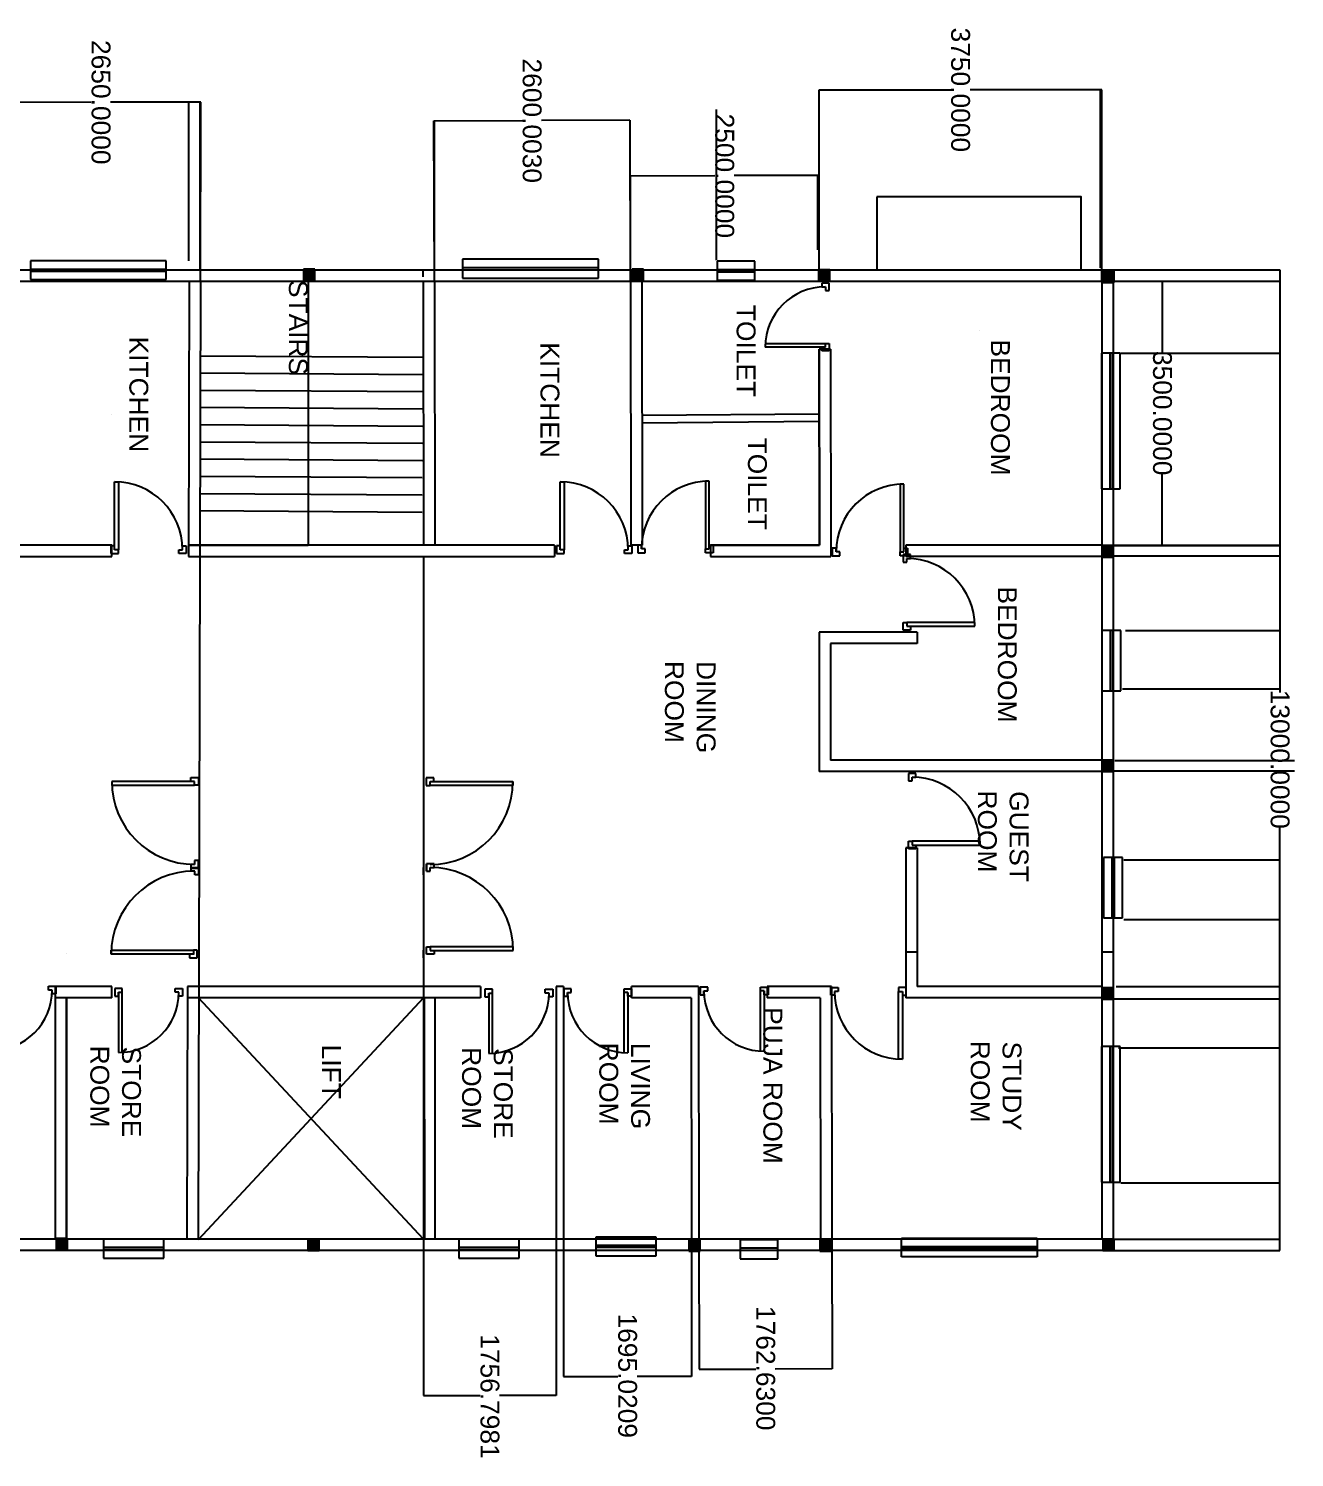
# Model space of a CAD drawing. Header units: millimetres. Extents: x 19768 to 100642, y -9270 to 68190.
# Drawn here: x 83855 to 100642, y 27139 to 46081 of the extents above; entities that cross this region are included whole.
import ezdxf

# ---------------------------------------------------------------- set-up
doc = ezdxf.new("R2010")
doc.units = ezdxf.units.MM
for name, color, linetype in [('chajha', 50, 'Continuous'), ('dimension', 80, 'Continuous'), ('doors', 200, 'Continuous'), ('projection', 255, 'Continuous'), ('text', 240, 'Continuous'), ('wall', 30, 'Continuous'), ('windows', 140, 'Continuous')]:
    doc.layers.add(name, color=color, linetype=linetype)
doc.styles.get("Standard").update_dxf_attribs({"font": 'arial.ttf', "height": 500})

msp = doc.modelspace()

# ---------------------------------------------------------------- hatches: boundary and pattern name
at = {"layer": 'projection', "true_color": 0x9898cc}
h = msp.add_hatch(color=253, dxfattribs=at)
h.dxf.hatch_style = 1
h.paths.add_polyline_path([(87500, 42893.23537914375), (87500, 42743.23537914375), (87650, 42743.23537914375), (87650, 42893.23537914375)])
at = {"layer": 'projection', "true_color": 0xf26722}
h = msp.add_hatch(color=30, dxfattribs=at)
h.dxf.hatch_style = 1
h.paths.add_polyline_path([(87500, 42893.23537914375), (87500, 42743.23537914375), (87650, 42743.23537914375), (87650, 42893.23537914375)])
at = {"layer": 'projection', "true_color": 0x9898cc}
h = msp.add_hatch(color=253, dxfattribs=at)
h.dxf.hatch_style = 1
h.paths.add_polyline_path([(91860, 42893.23537914375), (91860, 42743.23537914375), (92010, 42743.23537914375), (92010, 42893.23537914375)])
at = {"layer": 'projection', "true_color": 0xf26722}
h = msp.add_hatch(color=30, dxfattribs=at)
h.dxf.hatch_style = 1
h.paths.add_polyline_path([(91860, 42893.23537914375), (91860, 42743.23537914375), (92010, 42743.23537914375), (92010, 42893.23537914375)])
at = {"layer": 'projection', "true_color": 0x9898cc}
h = msp.add_hatch(color=253, dxfattribs=at)
h.dxf.hatch_style = 1
h.paths.add_polyline_path([(94330, 42883.23537914375), (94330, 42733.23537914375), (94480, 42733.23537914375), (94480, 42883.23537914375)])
at = {"layer": 'projection', "true_color": 0xf26722}
h = msp.add_hatch(color=30, dxfattribs=at)
h.dxf.hatch_style = 1
h.paths.add_polyline_path([(94330, 42883.23537914375), (94330, 42733.23537914375), (94480, 42733.23537914375), (94480, 42883.23537914375)])
at = {"layer": 'projection', "true_color": 0x9898cc}
h = msp.add_hatch(color=253, dxfattribs=at)
h.dxf.hatch_style = 1
h.paths.add_polyline_path([(98100, 42863.23537914375), (98100, 42713.23537914375), (98250, 42713.23537914375), (98250, 42863.23537914375)])
at = {"layer": 'projection', "true_color": 0xf26722}
h = msp.add_hatch(color=30, dxfattribs=at)
h.dxf.hatch_style = 1
h.paths.add_polyline_path([(98100, 42863.23537914375), (98100, 42713.23537914375), (98250, 42713.23537914375), (98250, 42863.23537914375)])
at = {"layer": 'projection', "true_color": 0x9898cc}
h = msp.add_hatch(color=253, dxfattribs=at)
h.dxf.hatch_style = 1
h.paths.add_polyline_path([(98090, 39223.23537914374), (98090, 39073.23537914374), (98240, 39073.23537914374), (98240, 39223.23537914374)])
at = {"layer": 'projection', "true_color": 0xf26722}
h = msp.add_hatch(color=30, dxfattribs=at)
h.dxf.hatch_style = 1
h.paths.add_polyline_path([(98090, 39223.23537914374), (98090, 39073.23537914374), (98240, 39073.23537914374), (98240, 39223.23537914374)])
at = {"layer": 'projection', "true_color": 0x9898cc}
h = msp.add_hatch(color=253, dxfattribs=at)
h.dxf.hatch_style = 1
h.paths.add_polyline_path([(98090, 36383.23537914374), (98090, 36233.23537914374), (98240, 36233.23537914374), (98240, 36383.23537914374)])
at = {"layer": 'projection', "true_color": 0xf26722}
h = msp.add_hatch(color=30, dxfattribs=at)
h.dxf.hatch_style = 1
h.paths.add_polyline_path([(98090, 36383.23537914374), (98090, 36233.23537914374), (98240, 36233.23537914374), (98240, 36383.23537914374)])
at = {"layer": 'projection', "true_color": 0x9898cc}
h = msp.add_hatch(color=253, dxfattribs=at)
h.dxf.hatch_style = 1
h.paths.add_polyline_path([(98090, 33363.23537914374), (98090, 33213.23537914374), (98240, 33213.23537914374), (98240, 33363.23537914374)])
at = {"layer": 'projection', "true_color": 0xf26722}
h = msp.add_hatch(color=30, dxfattribs=at)
h.dxf.hatch_style = 1
h.paths.add_polyline_path([(98090, 33363.23537914374), (98090, 33213.23537914374), (98240, 33213.23537914374), (98240, 33363.23537914374)])
at = {"layer": 'projection', "true_color": 0x9898cc}
h = msp.add_hatch(color=253, dxfattribs=at)
h.dxf.hatch_style = 1
h.paths.add_polyline_path([(84220, 30043.23537914375), (84220, 29893.23537914375), (84370, 29893.23537914375), (84370, 30043.23537914375)])
at = {"layer": 'projection', "true_color": 0xf26722}
h = msp.add_hatch(color=30, dxfattribs=at)
h.dxf.hatch_style = 1
h.paths.add_polyline_path([(84220, 30043.23537914375), (84220, 29893.23537914375), (84370, 29893.23537914375), (84370, 30043.23537914375)])
at = {"layer": 'projection', "true_color": 0x9898cc}
h = msp.add_hatch(color=253, dxfattribs=at)
h.dxf.hatch_style = 1
h.paths.add_polyline_path([(87560, 30033.23537914374), (87560, 29883.23537914374), (87710, 29883.23537914374), (87710, 30033.23537914374)])
at = {"layer": 'projection', "true_color": 0xf26722}
h = msp.add_hatch(color=30, dxfattribs=at)
h.dxf.hatch_style = 1
h.paths.add_polyline_path([(87560, 30033.23537914374), (87560, 29883.23537914374), (87710, 29883.23537914374), (87710, 30033.23537914374)])
at = {"layer": 'projection', "true_color": 0x9898cc}
h = msp.add_hatch(color=253, dxfattribs=at)
h.dxf.hatch_style = 1
h.paths.add_polyline_path([(92610, 30023.23537914374), (92610, 29873.23537914374), (92760, 29873.23537914374), (92760, 30023.23537914374)])
at = {"layer": 'projection', "true_color": 0xf26722}
h = msp.add_hatch(color=30, dxfattribs=at)
h.dxf.hatch_style = 1
h.paths.add_polyline_path([(92610, 30023.23537914374), (92610, 29873.23537914374), (92760, 29873.23537914374), (92760, 30023.23537914374)])
at = {"layer": 'projection', "true_color": 0x9898cc}
h = msp.add_hatch(color=253, dxfattribs=at)
h.dxf.hatch_style = 1
h.paths.add_polyline_path([(94350, 30023.23537914374), (94350, 29873.23537914374), (94500, 29873.23537914374), (94500, 30023.23537914374)])
at = {"layer": 'projection', "true_color": 0xf26722}
h = msp.add_hatch(color=30, dxfattribs=at)
h.dxf.hatch_style = 1
h.paths.add_polyline_path([(94350, 30023.23537914374), (94350, 29873.23537914374), (94500, 29873.23537914374), (94500, 30023.23537914374)])
at = {"layer": 'projection', "true_color": 0x9898cc}
h = msp.add_hatch(color=253, dxfattribs=at)
h.dxf.hatch_style = 1
h.paths.add_polyline_path([(98100, 30033.23537914374), (98100, 29883.23537914374), (98250, 29883.23537914374), (98250, 30033.23537914374)])
at = {"layer": 'projection', "true_color": 0xf26722}
h = msp.add_hatch(color=30, dxfattribs=at)
h.dxf.hatch_style = 1
h.paths.add_polyline_path([(98100, 30033.23537914374), (98100, 29883.23537914374), (98250, 29883.23537914374), (98250, 30033.23537914374)])

# ---------------------------------------------------------------- linework, layer by layer
at = {"layer": 'chajha'}
msp.add_lwpolyline([(95106.35129362321, 43849.07584520662), (95106.35129362321, 42883.23537914373), (97815.38857436262, 42883.23537914373), (97815.38857436262, 43849.07584520662)], close=True, dxfattribs=at)
at = {"layer": 'dimension'}
for p, q in [((83489.68997098063, 45110.38575891171), (84686.77288843047, 45107.50518178074)), ((86139.32229974115, 45104.0098678348), (84942.23938229131, 45106.89044496577)), ((86133.76864613287, 42721.27227712372), (86139.50273235826, 45104.18943417542)), ((94337.71311996403, 42733.29787914373), (94337.71311996403, 45270.17999999998)), ((94337.89311996402, 45269.99999999999), (96084.89460700359, 45269.99999999999)), ((98087.53311996403, 45269.99999999999), (96340.53163292447, 45269.99999999999)), ((98087.71311996403, 42733.29787914373), (98087.71311996404, 45270.17999999998)), ((89237.71921349427, 42725.2905508212), (89231.1497723879, 44858.39728533446)), ((89231.3303258871, 44858.21784054094), (90403.32713008177, 44861.82730079787)), ((91830.96096019732, 44866.22405986139), (90658.96415600265, 44862.61459960445)), ((91837.70984609722, 42733.29787884734), (91831.14040499085, 44866.4046133606)), ((91837.71610321433, 42729.37271826959), (91835.51714844053, 44129.92175124728)), ((91835.69743083026, 44129.74203408071), (92957.78264343203, 44131.50378220718)), ((94335.33434989462, 44133.66662965469), (93213.24913729288, 44131.90488152823)), ((94337.71302183499, 42733.29787906673), (94335.51406706119, 44133.84691204442)), ((77237.71311996401, 42883.23537914375), (98237.713119964, 42883.23537914375)), ((98237.713119964, 42883.23537914375), (98237.713119964, 29883.23537914374)), ((98237.775619964, 42883.23537914375), (100450.18, 42883.23537914375)), ((100450, 42883.05537914374), (100450, 37278.53342825697)), ((98087.775619964, 42733.23537914375), (98890.18, 42733.23537914375)), ((98890, 42733.05537914374), (98890, 41793.09686618332)), ((98890, 39233.41537914374), (98890, 40173.37389210418)), ((98087.775619964, 39233.23537914374), (98890.18, 39233.23537914374)), ((100450, 29883.41537914373), (100450, 35487.93733003051)), ((89093.20188094853, 30033.17287914373), (89093.20188094853, 27959.81999999999)), ((90850, 30033.17287914373), (90850, 27959.81999999999)), ((90950, 30033.17287914373), (90950, 28209.81999999996)), ((92645.02088904567, 30033.17287914373), (92645.02088904567, 28209.81999999996)), ((92745.0250857322, 30030.64094645881), (92747.7280281802, 28309.09420215499)), ((94507.65287463658, 30033.40838886859), (94510.35581708456, 28311.86164456479)), ((98237.713119964, 29883.23537914374), (77237.71311996401, 29883.23537914375)), ((98237.775619964, 29883.23537914374), (100450.18, 29883.23537914374)), ((92747.90774534675, 28309.27448454471), (93501.22312706037, 28310.4572396042)), ((94510.17553469485, 28312.04136173135), (93756.86015298124, 28310.85860667188)), ((90950.18000000001, 28209.99999999996), (91669.77719759243, 28209.99999999996)), ((92644.84088904568, 28209.99999999996), (91925.24369145327, 28209.99999999996)), ((89093.38188094854, 27959.99999999998), (89843.86769354384, 27959.99999999998)), ((90849.82, 27959.99999999998), (90099.33418740469, 27959.99999999998))]:
    msp.add_line(p, q, dxfattribs=at)
for points in [[(86139.32237193087, 45104.03986774794), (86139.32222755146, 45103.97986792165), (86139.50229922002, 45104.00943469656)], [(94337.89311996402, 45270.02999999998), (94337.89311996402, 45269.96999999999), (94337.71311996403, 45269.99999999999)], [(98087.53311996403, 45270.02999999998), (98087.53311996403, 45269.96999999999), (98087.71311996404, 45269.99999999999)], [(89231.33041827925, 44858.18784068321), (89231.33023349495, 44858.24784039866), (89231.15032674074, 44858.21728618808)], [(91830.96105258947, 44866.19406000366), (91830.96086780519, 44866.25405971911), (91831.1409593437, 44866.22461421424)], [(91835.69747793219, 44129.71203411769), (91835.69738372833, 44129.77203404374), (91835.51743105211, 44129.74175146915)], [(94335.33439699655, 44133.63662969167), (94335.33430279269, 44133.69662961771), (94335.51434967277, 44133.66691226627)], [(100450.03, 42883.05537914374), (100449.97, 42883.05537914374), (100450, 42883.23537914375)], [(98890.03, 42733.05537914374), (98889.97, 42733.05537914374), (98890, 42733.23537914375)], [(98890.03, 39233.41537914374), (98889.97, 39233.41537914374), (98890, 39233.23537914374)], [(100450.03, 29883.41537914373), (100449.97, 29883.41537914373), (100450, 29883.23537914374)], [(92747.90779244868, 28309.2444845817), (92747.90769824482, 28309.30448450775), (92747.72774556861, 28309.27420193314)], [(94510.17558179678, 28312.01136176833), (94510.17548759292, 28312.07136169438), (94510.355534473, 28312.04164434293)], [(90950.18000000001, 28210.02999999996), (90950.18000000001, 28209.96999999996), (90950, 28209.99999999996)], [(92644.84088904568, 28210.02999999996), (92644.84088904568, 28209.96999999996), (92645.02088904567, 28209.99999999996)], [(89093.38188094854, 27960.02999999998), (89093.38188094854, 27959.96999999998), (89093.20188094853, 27959.99999999998)], [(90849.82, 27960.02999999998), (90849.82, 27959.96999999998), (90850, 27959.99999999998)]]:
    msp.add_solid(points, dxfattribs=at)
at = {"layer": 'doors'}
for p, q in [((94472.92524518789, 42707.82015726891), (94372.92524518789, 42707.82015726891)), ((94372.92524518789, 42707.82015726891), (94372.92524518789, 42657.82015726891)), ((94372.92524518789, 42657.82015726891), (94422.92524518789, 42657.82015726891)), ((94422.92524518789, 42657.82015726891), (94422.92524518789, 42607.82015726891)), ((94472.92524518789, 42607.82015726891), (94472.92524518789, 42707.82015726891)), ((94422.92524518789, 42607.82015726891), (94472.92524518789, 42607.82015726891)), ((93622.92524518789, 41907.82015726891), (94422.92524518789, 41907.82015726891)), ((94422.92524518789, 41857.82015726891), (94422.92524518789, 41907.82015726891)), ((94422.92524518789, 41907.82015726891), (94472.92524518789, 41907.82015726891)), ((94472.92524518789, 41907.82015726891), (94472.92524518789, 41807.82015726891)), ((94422.92524518789, 41857.82015726891), (93622.92524518789, 41857.82015726891)), ((94372.92524518789, 41857.82015726891), (94422.92524518789, 41857.82015726891)), ((94372.92524518789, 41807.82015726891), (94372.92524518789, 41857.82015726891)), ((94472.92524518789, 41807.82015726891), (94372.92524518789, 41807.82015726891)), ((84996.941960481, 40072.93839944126), (85046.941960481, 40072.93839944126)), ((84996.941960481, 39172.93839944126), (84996.941960481, 40072.93839944126)), ((85046.941960481, 40072.93839944126), (85046.941960481, 39172.93839944126)), ((90906.941960481, 40072.93839944126), (90956.941960481, 40072.93839944126)), ((90906.941960481, 39172.93839944126), (90906.941960481, 40072.93839944126)), ((90956.941960481, 40072.93839944126), (90956.941960481, 39172.93839944126)), ((92883.05803951898, 40082.93839944126), (92833.05803951898, 40082.93839944126)), ((92833.05803951898, 40082.93839944126), (92833.05803951898, 39182.93839944126)), ((92883.05803951898, 39182.93839944126), (92883.05803951898, 40082.93839944126)), ((95463.05803951898, 40042.93839944126), (95413.05803951898, 40042.93839944126)), ((95413.05803951898, 40042.93839944126), (95413.05803951898, 39142.93839944126)), ((95463.05803951898, 39142.93839944126), (95463.05803951898, 40042.93839944126)), ((84996.941960481, 39222.93839944126), (84946.941960481, 39222.93839944126)), ((84946.941960481, 39222.93839944126), (84946.941960481, 39122.93839944126)), ((84996.941960481, 39172.93839944126), (84996.941960481, 39222.93839944126)), ((85896.941960481, 39172.93839944126), (85896.941960481, 39222.93839944126)), ((85896.941960481, 39222.93839944126), (85946.941960481, 39222.93839944126)), ((85946.941960481, 39222.93839944126), (85946.941960481, 39122.93839944126)), ((90906.941960481, 39222.93839944126), (90856.941960481, 39222.93839944126)), ((90856.941960481, 39222.93839944126), (90856.941960481, 39122.93839944126)), ((90906.941960481, 39172.93839944126), (90906.941960481, 39222.93839944126)), ((91806.941960481, 39172.93839944126), (91806.941960481, 39222.93839944126)), ((91806.941960481, 39222.93839944126), (91856.941960481, 39222.93839944126)), ((91856.941960481, 39222.93839944126), (91856.941960481, 39122.93839944126)), ((91983.05803951898, 39232.93839944126), (91933.05803951898, 39232.93839944126)), ((91933.05803951898, 39232.93839944126), (91933.05803951898, 39132.93839944126)), ((91983.05803951898, 39182.93839944126), (91983.05803951898, 39232.93839944126)), ((92883.05803951898, 39182.93839944126), (92883.05803951898, 39232.93839944126)), ((92883.05803951898, 39232.93839944126), (92933.05803951898, 39232.93839944126)), ((92933.05803951898, 39232.93839944126), (92933.05803951898, 39132.93839944126)), ((84946.941960481, 39122.93839944126), (85046.941960481, 39122.93839944126)), ((85046.941960481, 39172.93839944126), (84996.941960481, 39172.93839944126)), ((85046.941960481, 39122.93839944126), (85046.941960481, 39172.93839944126)), ((85846.941960481, 39172.93839944126), (85896.941960481, 39172.93839944126)), ((85846.941960481, 39122.93839944126), (85846.941960481, 39172.93839944126)), ((85946.941960481, 39122.93839944126), (85846.941960481, 39122.93839944126)), ((90856.941960481, 39122.93839944126), (90956.941960481, 39122.93839944126)), ((90956.941960481, 39172.93839944126), (90906.941960481, 39172.93839944126)), ((90956.941960481, 39122.93839944126), (90956.941960481, 39172.93839944126)), ((91756.941960481, 39172.93839944126), (91806.941960481, 39172.93839944126)), ((91756.941960481, 39122.93839944126), (91756.941960481, 39172.93839944126)), ((91856.941960481, 39122.93839944126), (91756.941960481, 39122.93839944126)), ((91933.05803951898, 39132.93839944126), (92033.05803951898, 39132.93839944126)), ((92033.05803951898, 39182.93839944126), (91983.05803951898, 39182.93839944126)), ((92033.05803951898, 39132.93839944126), (92033.05803951898, 39182.93839944126)), ((92833.05803951898, 39182.93839944126), (92883.05803951898, 39182.93839944126)), ((92833.05803951898, 39132.93839944126), (92833.05803951898, 39182.93839944126)), ((92933.05803951898, 39132.93839944126), (92833.05803951898, 39132.93839944126)), ((94563.05803951898, 39192.93839944126), (94513.05803951898, 39192.93839944126)), ((94513.05803951898, 39192.93839944126), (94513.05803951898, 39092.93839944126)), ((94513.05803951898, 39092.93839944126), (94613.05803951898, 39092.93839944126)), ((94563.05803951898, 39142.93839944126), (94563.05803951898, 39192.93839944126)), ((94613.05803951898, 39142.93839944126), (94563.05803951898, 39142.93839944126)), ((94613.05803951898, 39092.93839944126), (94613.05803951898, 39142.93839944126)), ((95413.05803951898, 39142.93839944126), (95463.05803951898, 39142.93839944126)), ((95413.05803951898, 39092.93839944126), (95413.05803951898, 39142.93839944126)), ((95513.05803951898, 39092.93839944126), (95413.05803951898, 39092.93839944126)), ((95552.93839944125, 39106.94196048102), (95452.93839944125, 39106.94196048102)), ((95452.93839944125, 39106.94196048102), (95452.93839944125, 39006.94196048102)), ((95463.05803951898, 39142.93839944126), (95463.05803951898, 39192.93839944126)), ((95463.05803951898, 39192.93839944126), (95513.05803951898, 39192.93839944126)), ((95502.93839944125, 39006.94196048102), (95502.93839944125, 39056.94196048102)), ((95502.93839944125, 39056.94196048102), (95552.93839944125, 39056.94196048102)), ((95513.05803951898, 39192.93839944126), (95513.05803951898, 39092.93839944126)), ((95552.93839944125, 39056.94196048102), (95552.93839944125, 39106.94196048102)), ((95452.93839944125, 39006.94196048102), (95502.93839944125, 39006.94196048102)), ((95452.93839944125, 38106.94196048102), (95452.93839944125, 38206.94196048102)), ((95452.93839944125, 38206.94196048102), (95502.93839944125, 38206.94196048102)), ((95552.93839944125, 38106.94196048102), (95452.93839944125, 38106.94196048102)), ((95502.93839944125, 38206.94196048102), (95502.93839944125, 38156.94196048102)), ((96402.93839944125, 38206.94196048102), (95502.93839944125, 38206.94196048102)), ((95502.93839944125, 38156.94196048102), (95552.93839944125, 38156.94196048102)), ((95502.93839944125, 38156.94196048102), (96402.93839944125, 38156.94196048102)), ((95552.93839944125, 38156.94196048102), (95552.93839944125, 38106.94196048102)), ((96402.93839944125, 38156.94196048102), (96402.93839944125, 38206.94196048102)), ((95622.93839944125, 36206.94196048102), (95522.93839944125, 36206.94196048102)), ((95522.93839944125, 36206.94196048102), (95522.93839944125, 36106.94196048102)), ((95622.93839944125, 36156.94196048102), (95622.93839944125, 36206.94196048102)), ((86058.00433684292, 36100.87251819133), (84958.00433684292, 36100.87251819133)), ((84958.00433684292, 36100.87251819133), (84958.00433684292, 36050.87251819133)), ((84958.00433684292, 36050.87251819133), (86058.00433684292, 36050.87251819133)), ((86008.00433684292, 36100.87251819133), (86008.00433684292, 36150.87251819133)), ((86008.00433684292, 36150.87251819133), (86108.00433684292, 36150.87251819133)), ((86058.00433684292, 36100.87251819133), (86008.00433684292, 36100.87251819133)), ((86058.00433684292, 36050.87251819133), (86058.00433684292, 36100.87251819133)), ((86108.00433684292, 36050.87251819133), (86058.00433684292, 36050.87251819133)), ((86108.00433684292, 36150.87251819133), (86108.00433684292, 36050.87251819133)), ((86108.00433684292, 36150.87251819133), (86108.00433684292, 36050.87251819133)), ((89229.12748180868, 36148.44952370472), (89129.12748180868, 36148.44952370472)), ((89129.12748180868, 36148.44952370472), (89129.12748180868, 36048.44952370472)), ((89129.12748180868, 36148.44952370472), (89129.12748180868, 36048.44952370472)), ((89129.12748180868, 36048.44952370472), (89179.12748180868, 36048.44952370472)), ((89179.12748180868, 36048.44952370472), (89179.12748180868, 36098.44952370472)), ((89179.12748180868, 36098.44952370472), (89229.12748180868, 36098.44952370472)), ((89179.12748180868, 36098.44952370472), (90279.12748180868, 36098.44952370472)), ((90279.12748180868, 36048.44952370472), (89179.12748180868, 36048.44952370472)), ((89229.12748180868, 36098.44952370472), (89229.12748180868, 36148.44952370472)), ((90279.12748180868, 36098.44952370472), (90279.12748180868, 36048.44952370472)), ((95522.93839944125, 36106.94196048102), (95572.93839944125, 36106.94196048102)), ((95572.93839944125, 36106.94196048102), (95572.93839944125, 36156.94196048102)), ((95572.93839944125, 36156.94196048102), (95622.93839944125, 36156.94196048102)), ((95522.93839944125, 35206.94196048102), (95522.93839944125, 35306.94196048102)), ((95522.93839944125, 35306.94196048102), (95572.93839944125, 35306.94196048102)), ((95572.93839944125, 35306.94196048102), (95572.93839944125, 35256.94196048102)), ((96472.93839944125, 35306.94196048102), (95572.93839944125, 35306.94196048102)), ((95572.93839944125, 35256.94196048102), (95622.93839944125, 35256.94196048102)), ((95572.93839944125, 35256.94196048102), (96472.93839944125, 35256.94196048102)), ((95622.93839944125, 35256.94196048102), (95622.93839944125, 35206.94196048102)), ((96472.93839944125, 35256.94196048102), (96472.93839944125, 35306.94196048102)), ((86108.00433684292, 35050.87251819133), (86058.00433684292, 35050.87251819133)), ((86058.00433684292, 35050.87251819133), (86058.00433684292, 35000.87251819133)), ((86108.00433684292, 35050.87251819133), (86108.00433684292, 34950.87251819133)), ((86108.00433684292, 34950.87251819133), (86108.00433684292, 35050.87251819133)), ((95622.93839944125, 35206.94196048102), (95522.93839944125, 35206.94196048102)), ((86058.00433684292, 35000.87251819133), (86008.00433684292, 35000.87251819133)), ((86008.00433684292, 35000.87251819133), (86008.00433684292, 34950.87251819133)), ((86008.00433684292, 34950.87251819133), (86108.00433684292, 34950.87251819133)), ((86010.87251819132, 34911.55047629531), (86010.87251819132, 34961.55047629531)), ((86010.87251819132, 34961.55047629531), (86110.87251819132, 34961.55047629531)), ((86060.87251819132, 34911.55047629531), (86010.87251819132, 34911.55047629531)), ((86060.87251819132, 34861.55047629531), (86060.87251819132, 34911.55047629531)), ((86110.87251819132, 34861.55047629531), (86060.87251819132, 34861.55047629531)), ((86110.87251819132, 34961.55047629531), (86110.87251819132, 34861.55047629531)), ((89090.87251819132, 34861.5504762953), (89090.87251819132, 34961.5504762953)), ((89131.99566315708, 34909.12748180869), (89131.99566315708, 35009.12748180869)), ((89231.99566315708, 35009.12748180869), (89131.99566315708, 35009.12748180869)), ((89131.99566315708, 35009.12748180869), (89131.99566315708, 34909.12748180869)), ((89131.99566315708, 34909.12748180869), (89181.99566315708, 34909.12748180869)), ((89181.99566315708, 34909.12748180869), (89181.99566315708, 34959.12748180869)), ((89181.99566315708, 34959.12748180869), (89231.99566315708, 34959.12748180869)), ((89231.99566315708, 34959.12748180869), (89231.99566315708, 35009.12748180869)), ((89131.99566315708, 33909.12748180869), (89181.99566315708, 33909.12748180869)), ((89131.99566315708, 33809.12748180869), (89131.99566315708, 33909.12748180869)), ((89131.99566315708, 33809.12748180869), (89131.99566315708, 33909.12748180869)), ((89181.99566315708, 33909.12748180869), (89181.99566315708, 33859.12748180869)), ((90281.99566315708, 33909.12748180869), (89181.99566315708, 33909.12748180869)), ((90281.99566315708, 33859.12748180869), (90281.99566315708, 33909.12748180869)), ((84950.87251819132, 33811.55047629531), (84950.87251819132, 33861.55047629531)), ((84950.87251819132, 33861.55047629531), (86050.87251819132, 33861.55047629531)), ((86050.87251819132, 33811.55047629531), (84950.87251819132, 33811.55047629531)), ((86040.87251819132, 33811.55047629531), (85990.87251819132, 33811.55047629531)), ((85990.87251819132, 33811.55047629531), (85990.87251819132, 33761.55047629531)), ((85990.87251819132, 33761.55047629531), (86090.87251819132, 33761.55047629531)), ((86090.87251819132, 33861.55047629531), (86040.87251819132, 33861.55047629531)), ((86040.87251819132, 33861.55047629531), (86040.87251819132, 33811.55047629531)), ((86090.87251819132, 33761.55047629531), (86090.87251819132, 33861.55047629531)), ((89090.87251819132, 33761.5504762953), (89090.87251819132, 33861.5504762953)), ((89231.99566315708, 33809.12748180869), (89131.99566315708, 33809.12748180869)), ((89181.99566315708, 33859.12748180869), (89231.99566315708, 33859.12748180869)), ((89181.99566315708, 33859.12748180869), (90281.99566315708, 33859.12748180869)), ((89231.99566315708, 33859.12748180869), (89231.99566315708, 33809.12748180869)), ((84117.8201572689, 33335.25937111996), (84117.8201572689, 33385.25937111996)), ((84117.8201572689, 33385.25937111996), (84217.8201572689, 33385.25937111996)), ((84217.8201572689, 33385.25937111996), (84217.8201572689, 33285.25937111996)), ((85097.8201572689, 33355.25937111996), (84997.8201572689, 33355.25937111996)), ((84997.8201572689, 33355.25937111996), (84997.8201572689, 33255.25937111996)), ((85097.8201572689, 33305.25937111996), (85097.8201572689, 33355.25937111996)), ((85797.8201572689, 33305.25937111996), (85797.8201572689, 33355.25937111996)), ((85797.8201572689, 33355.25937111996), (85897.8201572689, 33355.25937111996)), ((85897.8201572689, 33355.25937111996), (85897.8201572689, 33255.25937111996)), ((90007.8201572689, 33345.25937111995), (89907.8201572689, 33345.25937111995)), ((89907.8201572689, 33345.25937111995), (89907.8201572689, 33245.25937111995)), ((90007.8201572689, 33295.25937111995), (90007.8201572689, 33345.25937111995)), ((90707.8201572689, 33295.25937111995), (90707.8201572689, 33345.25937111995)), ((90707.8201572689, 33345.25937111995), (90807.8201572689, 33345.25937111995)), ((90807.8201572689, 33345.25937111995), (90807.8201572689, 33245.25937111995)), ((91052.17984273109, 33352.92524518791), (90952.17984273109, 33352.92524518791)), ((90952.17984273109, 33352.92524518791), (90952.17984273109, 33252.92524518791)), ((91052.17984273109, 33302.92524518791), (91052.17984273109, 33352.92524518791)), ((91752.17984273109, 33302.92524518791), (91752.17984273109, 33352.92524518791)), ((91752.17984273109, 33352.92524518791), (91852.17984273109, 33352.92524518791)), ((91852.17984273109, 33352.92524518791), (91852.17984273109, 33252.92524518791)), ((92862.17984273109, 33372.92524518791), (92762.17984273109, 33372.92524518791)), ((92762.17984273109, 33372.92524518791), (92762.17984273109, 33272.92524518791)), ((92862.17984273109, 33322.92524518791), (92862.17984273109, 33372.92524518791)), ((93562.17984273109, 33322.92524518791), (93562.17984273109, 33372.92524518791)), ((93562.17984273109, 33372.92524518791), (93662.17984273109, 33372.92524518791)), ((93662.17984273109, 33372.92524518791), (93662.17984273109, 33272.92524518791)), ((94493.05803951898, 33267.06160055876), (94493.05803951898, 33367.06160055876)), ((94493.05803951898, 33367.06160055876), (94593.05803951898, 33367.06160055876)), ((94593.05803951898, 33367.06160055876), (94593.05803951898, 33317.06160055876)), ((95493.05803951898, 33367.06160055876), (95393.05803951898, 33367.06160055876)), ((95393.05803951898, 33367.06160055876), (95393.05803951898, 33317.06160055876)), ((95493.05803951898, 33267.06160055876), (95493.05803951898, 33367.06160055876)), ((84167.8201572689, 33335.25937111996), (84117.8201572689, 33335.25937111996)), ((84167.8201572689, 33285.25937111996), (84167.8201572689, 33335.25937111996)), ((84217.8201572689, 33285.25937111996), (84167.8201572689, 33285.25937111996)), ((84997.8201572689, 33255.25937111996), (85047.8201572689, 33255.25937111996)), ((85047.8201572689, 33255.25937111996), (85047.8201572689, 33305.25937111996)), ((85047.8201572689, 33305.25937111996), (85097.8201572689, 33305.25937111996)), ((85047.8201572689, 33305.25937111996), (85047.8201572689, 32505.25937111996)), ((85097.8201572689, 32505.25937111996), (85097.8201572689, 33305.25937111996)), ((85847.8201572689, 33305.25937111996), (85797.8201572689, 33305.25937111996)), ((85847.8201572689, 33255.25937111996), (85847.8201572689, 33305.25937111996)), ((85897.8201572689, 33255.25937111996), (85847.8201572689, 33255.25937111996)), ((89907.8201572689, 33245.25937111995), (89957.8201572689, 33245.25937111995)), ((89957.8201572689, 33245.25937111995), (89957.8201572689, 33295.25937111995)), ((89957.8201572689, 33295.25937111995), (90007.8201572689, 33295.25937111995)), ((89957.8201572689, 33295.25937111995), (89957.8201572689, 32495.25937111995)), ((90007.8201572689, 32495.25937111995), (90007.8201572689, 33295.25937111995)), ((90757.8201572689, 33295.25937111995), (90707.8201572689, 33295.25937111995)), ((90757.8201572689, 33245.25937111995), (90757.8201572689, 33295.25937111995)), ((90807.8201572689, 33245.25937111995), (90757.8201572689, 33245.25937111995)), ((90952.17984273109, 33252.92524518791), (91002.17984273109, 33252.92524518791)), ((91002.17984273109, 33252.92524518791), (91002.17984273109, 33302.92524518791)), ((91002.17984273109, 33302.92524518791), (91052.17984273109, 33302.92524518791)), ((91802.17984273109, 33302.92524518791), (91752.17984273109, 33302.92524518791)), ((91752.17984273109, 32502.92524518791), (91752.17984273109, 33302.92524518791)), ((91802.17984273109, 33252.92524518791), (91802.17984273109, 33302.92524518791)), ((91802.17984273109, 33302.92524518791), (91802.17984273109, 32502.92524518791)), ((91852.17984273109, 33252.92524518791), (91802.17984273109, 33252.92524518791)), ((92762.17984273109, 33272.92524518791), (92812.17984273109, 33272.92524518791)), ((92812.17984273109, 33272.92524518791), (92812.17984273109, 33322.92524518791)), ((92812.17984273109, 33322.92524518791), (92862.17984273109, 33322.92524518791)), ((93612.17984273109, 33322.92524518791), (93562.17984273109, 33322.92524518791)), ((93562.17984273109, 32522.92524518791), (93562.17984273109, 33322.92524518791)), ((93612.17984273109, 33272.92524518791), (93612.17984273109, 33322.92524518791)), ((93612.17984273109, 33322.92524518791), (93612.17984273109, 32522.92524518791)), ((93662.17984273109, 33272.92524518791), (93612.17984273109, 33272.92524518791)), ((94543.05803951898, 33267.06160055876), (94493.05803951898, 33267.06160055876)), ((94593.05803951898, 33317.06160055876), (94543.05803951898, 33317.06160055876)), ((94543.05803951898, 33317.06160055876), (94543.05803951898, 33267.06160055876)), ((95393.05803951898, 33317.06160055876), (95443.05803951898, 33317.06160055876)), ((95393.05803951898, 32417.06160055876), (95393.05803951898, 33317.06160055876)), ((95443.05803951898, 33317.06160055876), (95443.05803951898, 33267.06160055876)), ((95443.05803951898, 33317.06160055876), (95443.05803951898, 32417.06160055876)), ((95443.05803951898, 33267.06160055876), (95493.05803951898, 33267.06160055876)), ((95443.05803951898, 32417.06160055876), (95393.05803951898, 32417.06160055876))]:
    msp.add_line(p, q, dxfattribs=at)
for centre, radius, start, end in [((94422.92524518789, 41857.82015726891), 800, 90, 180), ((84996.941960481, 39172.93839944126), 900, 0, 90), ((90906.941960481, 39172.93839944126), 900, 0, 90), ((92883.05803951898, 39182.93839944126), 900, 90, 180), ((95463.05803951898, 39142.93839944126), 900, 90, 180), ((95502.93839944125, 38156.94196048102), 900, 0, 90), ((86058.00433684292, 36100.87251819133), 1100, 180, 270), ((89179.12748180868, 36098.44952370472), 1100, 270, 0), ((95572.93839944125, 35256.94196048102), 900, 0, 90), ((86050.87251819132, 33811.55047629531), 1100, 90, 180), ((89181.99566315708, 33859.12748180869), 1100, 0, 90), ((83367.8201572689, 33335.25937111996), 800, 270, 0), ((85047.8201572689, 33305.25937111996), 800, 270, 0), ((89957.8201572689, 33295.25937111995), 800, 270, 0), ((91802.17984273109, 33302.92524518791), 800, 180, 270), ((93612.17984273109, 33322.92524518791), 800, 180, 270), ((95443.05803951898, 33317.06160055876), 900, 180, 270)]:
    msp.add_arc(centre, radius, start, end, dxfattribs=at)
at = {"layer": 'projection'}
for p, q in [((85980, 43000), (85980, 45104.39324994342)), ((86130, 42890), (86130.00000000001, 45104.03230036896)), ((98070, 42910), (98070, 45269.99999999999)), ((92980, 43010), (92980, 45007.52277284108)), ((89240, 42890), (89240, 44858.24454099272)), ((94320, 43150), (94320, 44133.64255370939)), ((89090, 42790), (89090, 42883.23537914375)), ((87500, 42743.23537914375), (87500, 42743.23537914375)), ((87500, 42743.23537914375), (87500, 42743.23537914375)), ((87500, 42743.23537914375), (87500, 42743.23537914375)), ((87500, 42743.23537914375), (87500, 42743.23537914375)), ((91860, 42743.23537914375), (91860, 42743.23537914375)), ((91860, 42743.23537914375), (91860, 42743.23537914375)), ((91860, 42743.23537914375), (91860, 42743.23537914375)), ((91860, 42743.23537914375), (91860, 42743.23537914375)), ((94330, 42733.23537914375), (94330, 42733.23537914375)), ((94330, 42733.23537914375), (94330, 42733.23537914375)), ((94330, 42733.23537914375), (94330, 42733.23537914375)), ((94330, 42733.23537914375), (94330, 42733.23537914375)), ((98100, 42713.23537914375), (98100, 42713.23537914375)), ((98100, 42713.23537914375), (98100, 42713.23537914375)), ((98100, 42713.23537914375), (98100, 42713.23537914375)), ((98100, 42713.23537914375), (98100, 42713.23537914375)), ((98237.713119964, 42733.23537914375), (100450, 42733.23537914375)), ((98340, 41780.00000000001), (100340, 41780.00000000001)), ((100340, 41780.00000000001), (100450, 41780.00000000001)), ((98250, 39230.00000000001), (100450, 39230.00000000001)), ((100450, 39230.00000000001), (98270, 39230.00000000001)), ((98090, 39073.23537914374), (98090, 39073.23537914374)), ((98090, 39073.23537914374), (98090, 39073.23537914374)), ((98090, 39073.23537914374), (98090, 39073.23537914374)), ((98090, 39073.23537914374), (98090, 39073.23537914374)), ((98230, 39090.00000000001), (100450, 39090.00000000001)), ((98400, 38100.00000000001), (100450, 38100.00000000001)), ((98360, 37330.00000000001), (100450, 37330.00000000001)), ((98260, 36380.00000000001), (100642.0959463121, 36380.00000000001)), ((98090, 36233.23537914374), (98090, 36233.23537914374)), ((98090, 36233.23537914374), (98090, 36233.23537914374)), ((98090, 36233.23537914374), (98090, 36233.23537914374)), ((98090, 36233.23537914374), (98090, 36233.23537914374)), ((98230, 36240.00000000001), (100642.0959463121, 36240.00000000001)), ((98380, 35060.00000000001), (100450, 35060.00000000001)), ((98380, 34270.00000000001), (100450, 34270.00000000001)), ((95490, 33840.00000000001), (95639.99999999999, 33840.00000000001)), ((98087.713119964, 33840.00000000001), (98237.713119964, 33840.00000000001)), ((98280, 33380.00000000001), (100450, 33380.00000000001)), ((98090, 33213.23537914374), (98090, 33213.23537914374)), ((98090, 33213.23537914374), (98090, 33213.23537914374)), ((98090, 33213.23537914374), (98090, 33213.23537914374)), ((98090, 33213.23537914374), (98090, 33213.23537914374)), ((98240, 33220.00000000001), (100450, 33220.00000000001)), ((98310, 32570.00000000001), (100450, 32570.00000000001)), ((98340, 30780.00000000001), (100450, 30780.00000000001)), ((98240, 30030.00000000001), (100450, 30030.00000000001)), ((84220, 29893.23537914375), (84220, 29893.23537914375)), ((84220, 29893.23537914375), (84220, 29893.23537914375)), ((84220, 29893.23537914375), (84220, 29893.23537914375)), ((84220, 29893.23537914375), (84220, 29893.23537914375)), ((87560, 29883.23537914374), (87560, 29883.23537914374)), ((87560, 29883.23537914374), (87560, 29883.23537914374)), ((87560, 29883.23537914374), (87560, 29883.23537914374)), ((87560, 29883.23537914374), (87560, 29883.23537914374)), ((92610, 29873.23537914374), (92610, 29873.23537914374)), ((92610, 29873.23537914374), (92610, 29873.23537914374)), ((92610, 29873.23537914374), (92610, 29873.23537914374)), ((92610, 29873.23537914374), (92610, 29873.23537914374)), ((94350, 29873.23537914374), (94350, 29873.23537914374)), ((94350, 29873.23537914374), (94350, 29873.23537914374)), ((94350, 29873.23537914374), (94350, 29873.23537914374)), ((94350, 29873.23537914374), (94350, 29873.23537914374)), ((98100, 29883.23537914374), (98100, 29883.23537914374)), ((98100, 29883.23537914374), (98100, 29883.23537914374)), ((98100, 29883.23537914374), (98100, 29883.23537914374)), ((98100, 29883.23537914374), (98100, 29883.23537914374))]:
    msp.add_line(p, q, dxfattribs=at)
at = {"layer": 'wall'}
for p, q in [((87500, 42893.23537914375), (87500, 42743.23537914375)), ((87650, 42893.23537914375), (87500, 42893.23537914375)), ((87650, 42743.23537914375), (87650, 42893.23537914375)), ((91860, 42893.23537914375), (91860, 42743.23537914375)), ((92010, 42893.23537914375), (91860, 42893.23537914375)), ((92010, 42743.23537914375), (92010, 42893.23537914375)), ((94330, 42883.23537914375), (94330, 42733.23537914375)), ((94480, 42883.23537914375), (94330, 42883.23537914375)), ((94480, 42733.23537914375), (94480, 42883.23537914375)), ((98100, 42863.23537914375), (98100, 42713.23537914375)), ((98250, 42863.23537914375), (98100, 42863.23537914375)), ((98250, 42713.23537914375), (98250, 42863.23537914375)), ((77387.71311996401, 42733.23537914375), (98087.713119964, 42733.23537914375)), ((85983.76893001774, 42721.57072583411), (85975.01389271692, 39083.23537914375)), ((86133.76849573765, 42721.20977730467), (86103.2080984335, 30021.20977730468)), ((87500, 42743.23537914375), (87650, 42743.23537914375)), ((87561.89415118878, 42733.23537914381), (87561.89415118878, 39233.23537914374)), ((89087.71959086065, 42724.99254146978), (89093.20188094853, 39233.23537914374)), ((89087.71959086065, 42724.99254146978), (89087.71959086065, 42724.99254146978)), ((89087.71959086065, 42724.99254146978), (89087.71959086065, 42724.99254146978)), ((89087.71959086065, 42724.99254146978), (89087.71959086065, 41720.00000000001)), ((89237.7194059779, 42725.22805111761), (89243.20169606578, 39233.47088879157)), ((91837.71620134337, 42729.31021834661), (91842.37479597378, 39233.23537914374)), ((91860, 42743.23537914375), (92010, 42743.23537914375)), ((91987.7160164606, 42729.54572799444), (91992.44351320011, 39233.23537914374)), ((91987.7160164606, 42729.54572799444), (91987.7160164606, 42729.54572799444)), ((94330, 42733.23537914375), (94480, 42733.23537914375)), ((94337.713119964, 42733.23537914375), (94337.713119964, 42733.23537914375)), ((94337.713119964, 42733.23537914375), (94337.713119964, 42733.23537914375)), ((94337.713119964, 42733.23537914375), (94337.713119964, 42733.23537914375)), ((94487.71293508125, 42733.47088879158), (94487.71328972856, 42733.23537914375)), ((94487.71293508125, 42733.47088879158), (94487.71293508125, 42733.23537914375)), ((98087.713119964, 42733.23537914375), (98087.713119964, 30033.23537914374)), ((98100, 42713.23537914375), (98250, 42713.23537914375)), ((89087.71959086065, 41720.00000000001), (86131.40737257787, 41739.99661339646)), ((94339.13125935226, 41830.00000000001), (94343.20990649103, 39232.24520571694)), ((94343.20990649103, 39232.24520571694), (94339.13125935225, 41830.00000000001)), ((94489.07344636769, 41830.00000000001), (94339.13125935226, 41830.00000000001)), ((94489.07344636769, 41830.00000000001), (94493.20972160825, 39083.23537914374)), ((89086.17670912386, 41491.89936918582), (86129.86449084108, 41511.89598258227)), ((89084.63382738705, 41263.79873837162), (86128.32160910429, 41283.79535176807)), ((84960, 40960.00000000001), (84960, 40960.00000000001)), ((89083.09094565024, 41035.69810755744), (86126.77872736748, 41055.69472095388)), ((91993.20508558722, 40955.39627160809), (94340.4730481403, 40975.39352426822)), ((89081.54806391345, 40807.59747674325), (86125.23584563067, 40827.5940901397)), ((91994.05699202999, 40855.39990039686), (94341.32495458305, 40875.397153057)), ((89080.00518217665, 40579.49684592905), (86123.69296389387, 40599.4934593255)), ((89078.46230043985, 40351.39621511486), (86122.15008215708, 40371.39282851131)), ((89076.91941870304, 40123.29558430068), (86120.60720042027, 40143.29219769711)), ((89075.37653696624, 39895.19495348648), (86119.06431868346, 39915.19156688293)), ((89073.83365522945, 39667.09432267228), (86117.52143694667, 39687.09093606874)), ((84959.99999999999, 39233.23537914375), (83475.36847283025, 39233.23537914375)), ((84959.99999999999, 39083.23537914375), (84959.99999999999, 39233.23537914375)), ((90830, 39233.23537914374), (85975.37484229138, 39233.23537914375)), ((85975.37484229138, 39233.23537914375), (87561.89415118878, 39233.23537914374)), ((90830, 39233.23537914373), (90830, 39083.23537914374)), ((91992.44351320011, 39233.23537914374), (91842.37479597377, 39233.23537914374)), ((91993.20508558722, 39233.47088879157), (91993.20508558722, 39233.47088879157)), ((91993.20508558722, 39233.47088879157), (91993.20508558722, 39233.47088879157)), ((92900, 39233.47088879157), (92900, 39083.23537914374)), ((94343.20835185316, 39233.23537914374), (92900, 39233.23537914374)), ((94343.20990649103, 39232.24520571694), (92900, 39232.99793521765)), ((92900, 39232.99793521765), (94343.20990649103, 39232.24520571694)), ((94343.20990649103, 39232.24520571694), (94337.713119964, 39232.24520571694)), ((94340, 39255.49508671341), (94340, 39232.24520571694)), ((94343.20835185316, 39233.23537914374), (94343.20835185316, 39233.23537914374)), ((94343.20990649103, 39232.24520571694), (94343.20990649103, 39232.24520571694)), ((98087.713119964, 39233.23537914374), (95490, 39233.23537914374)), ((95490, 39233.23537914374), (95489.99999999999, 39083.23537914374)), ((98090, 39223.23537914374), (98090, 39073.23537914374)), ((98240, 39223.23537914374), (98090, 39223.23537914374)), ((98240, 39073.23537914374), (98240, 39223.23537914374)), ((83475.36847283025, 39083.23537914375), (84959.99999999999, 39083.23537914375)), ((85975.01389271692, 39083.23537914375), (90830, 39083.23537914374)), ((89093.20188094853, 39083.23537914374), (89093.20188094853, 33232.77009052315)), ((92900, 39083.23537914374), (94493.20972160825, 39083.23537914373)), ((98087.713119964, 39083.23537914374), (95490, 39083.23537914374)), ((98090, 39073.23537914374), (98240, 39073.23537914374)), ((94340, 38080.00000000001), (94340, 36232.24520571694)), ((95640, 38080.00000000001), (94339.99999999999, 38080.00000000001)), ((95640, 38080.00000000001), (95640, 37930)), ((94490, 37930.00000000001), (94489.99999999999, 36382.24520571694)), ((95640, 37930.00000000001), (94490, 37930)), ((94339.99999999999, 36382.24520571694), (94337.713119964, 36382.24520571694)), ((98087.713119964, 36382.24520571694), (94489.99999999997, 36382.24520571694)), ((98090, 36383.23537914374), (98090, 36233.23537914374)), ((98240, 36383.23537914374), (98090, 36383.23537914374)), ((98240, 36233.23537914374), (98240, 36383.23537914374)), ((98087.713119964, 36232.24520571694), (94337.713119964, 36232.24520571694)), ((98090, 36233.23537914374), (98240, 36233.23537914374)), ((95490, 35220.00000000001), (95490, 33232.39695713297)), ((95640, 35220.00000000001), (95489.99999999999, 35220.00000000001)), ((95640, 35220.00000000001), (95640, 33382.38819479221)), ((95490, 34460.00000000001), (95490, 34460.00000000001)), ((95490, 34460.00000000001), (95490, 34460.00000000001)), ((84360, 33820.00000000001), (84360, 33820.00000000001)), ((84960, 33383.01209167708), (84209.99999999999, 33383.05590466056)), ((84210, 33383.05590466058), (84210, 30033.23537914375)), ((84960, 33233.01209142116), (84960, 33383.01209167707)), ((85961.29713083035, 33382.95359859087), (85953.20853271362, 30021.57072583411)), ((89850, 33382.72643102475), (85961.29713083035, 33382.95359859087)), ((89850, 33382.72643102475), (89850, 33232.72643076879)), ((90950, 33382.66217198229), (90850, 33382.66801371342)), ((90850, 33382.66801371342), (90850, 29883.23537914374)), ((90949.99999999999, 33382.66217198229), (90950, 29883.23537914374)), ((92740.74015879596, 33382.55756175696), (91850, 33382.60959640212)), ((91850, 33232.60959614616), (91850, 33382.60959640212)), ((92740.74015879596, 33382.55756175695), (92745.02498760319, 30030.70344638178)), ((93650, 33382.55756175695), (93650, 33232.50444498577)), ((94504.0556760957, 33382.45455360543), (93650, 33382.50444524174)), ((94504.05567609568, 33382.45455360544), (94507.65277650756, 30033.47088879157)), ((98087.7218825607, 33382.245205461), (95640, 33382.38819479221)), ((98090, 33363.23537914374), (98090, 33213.23537914374)), ((98240, 33363.23537914374), (98090, 33363.23537914374)), ((98240, 33213.23537914374), (98240, 33363.23537914374)), ((84960, 33233.01209142116), (84209.99999999999, 33233.05590440465)), ((84360, 30370.00000000001), (84360, 33233.04714180793)), ((84360, 33233.04714180793), (84360, 30033.23537914375)), ((84360, 33233.04714180793), (84360, 33233.04714180793)), ((84360, 33233.04714180793), (84360, 33233.04714180793)), ((84360, 33233.04714180793), (84360, 33233.04714180793)), ((84359.99999999999, 33233.04714180795), (84360, 32840.00000000001)), ((84360, 33233.04714180793), (84360, 33233.04714180793)), ((84360, 33233.04714180793), (84360, 33233.04714180793)), ((89850, 33232.72643076879), (85960.93618130602, 33232.95361942063)), ((89093.20188094853, 33232.77009052315), (86103.2080984335, 30021.20977730468)), ((89093.20188094853, 30033.23537914374), (86110.93659450163, 33232.94485679979)), ((89093.20188094853, 33232.77009052315), (89093.20188094853, 29883.23537914374)), ((89102.62300900673, 33232.77009052315), (89107.65943228696, 30024.99254146976)), ((89243.20188094852, 33232.76187828344), (89243.20188094853, 30033.23537914374)), ((91850, 33232.77009052315), (91850, 33232.60959614616)), ((92640.93198931993, 33232.56339202591), (91849.99999999999, 33232.60959614616)), ((92640.93198931994, 33232.56339202591), (92645.02511085835, 30030.5464399499)), ((94352.62996143701, 33232.46339923259), (93649.99999999999, 33232.50444498579)), ((94352.629961437, 33232.46339923261), (94357.65296139033, 30033.23537914374)), ((98087.713119964, 33232.24520571694), (95490, 33232.39695713297)), ((98090, 33213.23537914374), (98240, 33213.23537914374)), ((84360, 30033.23537914375), (84360, 30370.00000000001)), ((98087.713119964, 30033.23537914374), (77387.71311996401, 30033.23537914375)), ((84220, 30043.23537914375), (84220, 29893.23537914375)), ((84370, 30043.23537914375), (84220, 30043.23537914375)), ((85953.2366017246, 30033.23537914375), (84360, 30033.23537914375)), ((84370, 29893.23537914375), (84370, 30043.23537914375)), ((87560, 30033.23537914374), (87560, 29883.23537914374)), ((87710, 30033.23537914374), (87560, 30033.23537914374)), ((87710, 29883.23537914374), (87710, 30033.23537914374)), ((91857.64988000717, 30033.23537914374), (91857.65604276967, 30029.3102183466)), ((92610, 30023.23537914374), (92610, 29873.23537914374)), ((92760, 30023.23537914374), (92610, 30023.23537914374)), ((92760, 29873.23537914374), (92760, 30023.23537914374)), ((94350, 30023.23537914374), (94350, 29873.23537914374)), ((94500, 30023.23537914374), (94350, 30023.23537914374)), ((94500, 29873.23537914374), (94500, 30023.23537914374)), ((98100, 30033.23537914374), (98100, 29883.23537914374)), ((98250, 30033.23537914374), (98100, 30033.23537914374)), ((98250, 29883.23537914374), (98250, 30033.23537914374)), ((84220, 29893.23537914375), (84370, 29893.23537914375)), ((87560, 29883.23537914374), (87710, 29883.23537914374)), ((92610, 29873.23537914374), (92760, 29873.23537914374)), ((94350, 29873.23537914374), (94500, 29873.23537914374)), ((98100, 29883.23537914374), (98250, 29883.23537914374))]:
    msp.add_line(p, q, dxfattribs=at)
at = {"layer": 'windows'}
for p, q in [((85681.46795682848, 43003.27941814467), (83881.46795682848, 43003.27941814468)), ((83881.46795682848, 43003.27941814468), (83881.46795682848, 42753.27941814468)), ((85681.46795682848, 42753.27941814467), (85681.46795682848, 43003.27941814467)), ((91411.46795682848, 43023.27941814467), (89611.46795682848, 43023.27941814468)), ((89611.46795682848, 43023.27941814468), (89611.46795682848, 42773.27941814468)), ((91411.46795682848, 42773.27941814467), (91411.46795682848, 43023.27941814467)), ((83881.46795682848, 42893.27941814468), (85681.46795682848, 42893.27941814467)), ((83881.46795682848, 42893.27941814468), (85681.46795682848, 42893.27941814467)), ((83881.46795682848, 42863.27941814468), (85681.46795682848, 42863.27941814467)), ((89611.46795682848, 42913.27941814468), (91411.46795682848, 42913.27941814467)), ((89611.46795682848, 42913.27941814468), (91411.46795682848, 42913.27941814467)), ((89611.46795682848, 42883.27941814468), (91411.46795682848, 42883.27941814467)), ((93488.33540785639, 42996.32703928345), (92988.33540785639, 42996.32703928345)), ((92988.33540785639, 42996.32703928345), (92988.33540785639, 42746.32703928345)), ((92988.33540785639, 42886.32703928345), (93488.33540785639, 42886.32703928345)), ((92988.33540785639, 42856.32703928345), (93488.33540785639, 42856.32703928345)), ((93488.33540785639, 42746.32703928345), (93488.33540785639, 42996.32703928345)), ((83881.46795682848, 42753.27941814468), (85681.46795682848, 42753.27941814467)), ((89611.46795682848, 42773.27941814468), (91411.46795682848, 42773.27941814467)), ((92988.33540785639, 42746.32703928345), (93488.33540785639, 42746.32703928345)), ((98083.27941814467, 41778.53204317154), (98083.27941814464, 39978.53204317154)), ((98333.27941814467, 41778.53204317154), (98083.27941814467, 41778.53204317154)), ((98193.27941814467, 41778.53204317154), (98193.27941814464, 39978.53204317154)), ((98223.27941814467, 41778.53204317154), (98223.27941814464, 39978.53204317154)), ((98223.27941814467, 41778.53204317154), (98223.27941814464, 39978.53204317154)), ((98333.27941814464, 39978.53204317154), (98333.27941814467, 41778.53204317154)), ((98083.27941814464, 39978.53204317154), (98333.27941814464, 39978.53204317154)), ((98090, 38100.00000000001), (98090, 37300.00000000001)), ((98340, 38100.00000000001), (98090, 38100.00000000001)), ((98200, 38100.00000000001), (98200, 37300.00000000001)), ((98230, 38100.00000000001), (98230, 37300.00000000001)), ((98340, 37300.00000000001), (98340, 38100.00000000001)), ((98090, 37300.00000000001), (98340, 37300.00000000001)), ((98110, 35090.00000000001), (98110, 34290.00000000001)), ((98360, 35090.00000000001), (98110, 35090.00000000001)), ((98220, 35090.00000000001), (98220, 34290.00000000001)), ((98250, 35090.00000000001), (98250, 34290.00000000001)), ((98360, 34290.00000000001), (98360, 35090.00000000001)), ((98110, 34290.00000000001), (98360, 34290.00000000001)), ((98083.27941814467, 32588.53204317153), (98083.27941814464, 30788.53204317153)), ((98333.27941814467, 32588.53204317153), (98083.27941814467, 32588.53204317153)), ((98193.27941814467, 32588.53204317153), (98193.27941814464, 30788.53204317153)), ((98223.27941814467, 32588.53204317153), (98223.27941814464, 30788.53204317153)), ((98223.27941814467, 32588.53204317153), (98223.27941814464, 30788.53204317153)), ((98333.27941814464, 30788.53204317153), (98333.27941814467, 32588.53204317153)), ((98083.27941814464, 30788.53204317153), (98333.27941814464, 30788.53204317153)), ((85650, 30030.00000000001), (84850, 30030.00000000001)), ((84850, 30030.00000000001), (84850, 29780.00000000001)), ((85650, 29780.00000000001), (85650, 30030.00000000001)), ((90360, 30030.00000000001), (89560, 30030.00000000001)), ((89560, 30030.00000000001), (89560, 29780.00000000001)), ((90360, 29780.00000000001), (90360, 30030.00000000001)), ((92180, 30060.00000000001), (91380, 30060.00000000001)), ((91380, 30060.00000000001), (91380, 29810.00000000001)), ((92180, 29950.00000000001), (91380, 29950.00000000001)), ((92180, 29810.00000000001), (92180, 30060.00000000001)), ((93791.66459214361, 30023.67296071657), (93291.66459214361, 30023.67296071657)), ((93291.66459214361, 30023.67296071657), (93291.66459214361, 29773.67296071657)), ((93791.66459214361, 29773.67296071657), (93791.66459214361, 30023.67296071657)), ((95431.46795682848, 30046.72058185534), (97231.46795682848, 30046.72058185536)), ((95431.46795682848, 29796.72058185534), (95431.46795682848, 30046.72058185534)), ((95431.46795682848, 29936.72058185534), (97231.46795682848, 29936.72058185536)), ((97231.46795682848, 30046.72058185536), (97231.46795682848, 29796.72058185536)), ((85650, 29920.00000000001), (84850, 29920.00000000001)), ((85650, 29890.00000000001), (84850, 29890.00000000001)), ((84850, 29780.00000000001), (85650, 29780.00000000001)), ((90360, 29920.00000000001), (89560, 29920.00000000001)), ((90360, 29890.00000000001), (89560, 29890.00000000001)), ((89560, 29780.00000000001), (90360, 29780.00000000001)), ((92180, 29920.00000000001), (91380, 29920.00000000001)), ((91380, 29810.00000000001), (92180, 29810.00000000001)), ((93791.66459214361, 29913.67296071657), (93291.66459214361, 29913.67296071657)), ((93791.66459214361, 29883.67296071657), (93291.66459214361, 29883.67296071657)), ((93291.66459214361, 29773.67296071657), (93791.66459214361, 29773.67296071657)), ((95431.46795682848, 29906.72058185534), (97231.46795682848, 29906.72058185536)), ((95431.46795682848, 29906.72058185534), (97231.46795682848, 29906.72058185536)), ((97231.46795682848, 29796.72058185536), (95431.46795682848, 29796.72058185534))]:
    msp.add_line(p, q, dxfattribs=at)

# ---------------------------------------------------------------- texts
at = {"layer": 'dimension'}
for s, p in [('3750.0000', (96089.93003674436, 46094.43724420189)), ('2650.0000', (84691.63778611124, 45929.41814079481)), ('2600.0030', (90408.36255982258, 45684.44127762273)), ('2500.0000', (92962.64754111279, 44953.92465928926)), ('3500.0000', (98767.21691678035, 41807.67262334566)), ('13000.0000', (100327.2169167804, 37316.47207764306)), ('1695.0209', (91674.64209527317, 29046.80081855384)), ('1762.6300', (93506.25855680116, 29146.77661345182)), ('1756.7981', (89848.7325912246, 28772.41473396996))]:
    msp.add_text(s, height=250, rotation=270, dxfattribs=at).set_placement(p)
at = {"layer": 'text'}
for s, height, p in [('STAIRS', 250, (87307.6308496881, 42748.92432866631)), ('BEDROOM', 2.5, (98085.1687816284, 42733.49117723379)), ('TOILET', 250, (93245.56616643928, 42418.18553888133)), ('BEDROOM', 2.5, (96470.1800795385, 42084.5359413906)), ('KITCHEN', 250, (85192.3270293458, 41997.51589592489)), ('KITCHEN', 250, (90644.07832521376, 41922.42170223304)), ('BEDROOM', 250, (96618.47563397356, 41960.00912733156)), ('TOILET', 250, (93395.56616643928, 40658.18553888133)), ('BEDROOM', 250, (96709.23214957661, 38685.37741762063)), ('ROOM', 250, (92294.63619827194, 37697.4556616644)), ('DINING', 250, (92715.73669849931, 37696.94406548432)), ('ROOM', 250, (96444.61254776939, 35980.53745698502)), ('GUEST', 250, (96865.71304799676, 35971.6697898636)), ('PUJA ROOM', 250, (93599.84082010237, 33107.59101083744)), ('LIFT', 250, (87747.4097249069, 32610.67447067111)), ('ROOM', 250, (91424.63619827194, 32637.4556616644)), ('LIVING', 250, (91845.73669849931, 32635.5798090041)), ('ROOM', 250, (96350.82622111932, 32663.6357639522)), ('STUDY', 250, (96771.9267213467, 32651.8690518103)), ('ROOM', 250, (84674.46566621191, 32597.45566166441)), ('STORE', 250, (85095.56616643928, 32585.68894952252)), ('ROOM', 250, (89604.46566621191, 32577.4556616644)), ('STORE', 250, (90025.56616643928, 32565.68894952251))]:
    msp.add_text(s, height=height, rotation=270, dxfattribs=at).set_placement(p)

doc.saveas('drawing.dxf')
